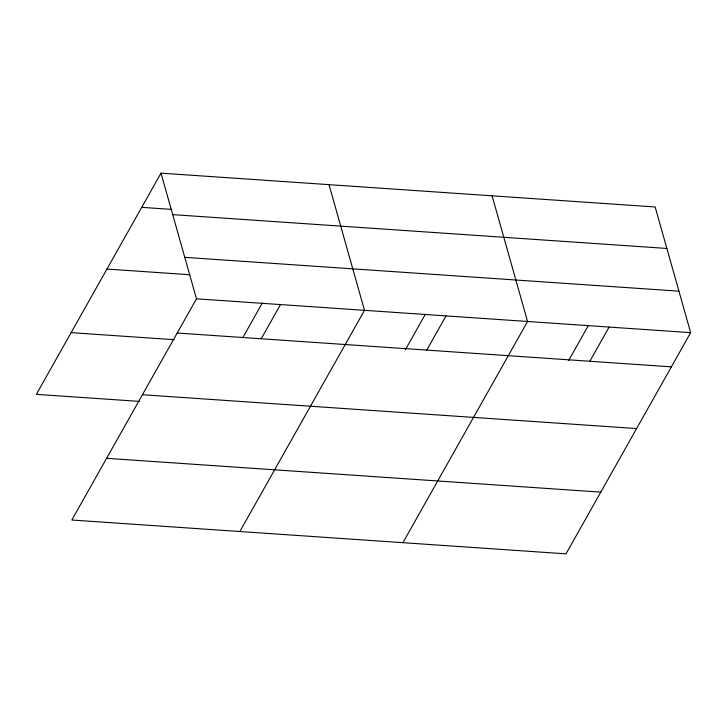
<?xml version="1.0" encoding="UTF-8"?>
<svg xmlns="http://www.w3.org/2000/svg" width="727" height="727" viewBox="0 0 727 727"><rect width="100%" height="100%" fill="white"/><g stroke="black" fill="none" stroke-linecap="round" stroke-linejoin="round"><path stroke-width="1.09" d="M160.994 173.153L196.481 298.824L71.837 520.023L566.006 553.847L690.65 332.648L655.163 206.977L160.994 173.153L36.35 394.352L139.402 401.404M243 337.301L262.293 303.059M261.211 338.773L280.486 304.568M239.855 531.519L364.5 310.32L329.013 184.649M405.521 349.442L425.368 314.228M426.767 350.105L446.033 315.9M402.931 542.687L527.575 321.479L492.088 195.817M568.605 360.601L588.443 325.387M589.842 361.264L609.108 327.068M141.72 207.359L171.963 209.421M172.699 214.619L666.877 248.452M184.767 257.349L678.936 291.173M106.951 269.063L189.838 274.742M196.481 298.824L690.65 332.648M177.206 333.021L671.375 366.844M71.119 332.648L174.171 339.7M142.437 394.734L636.607 428.557M106.605 458.31L600.784 492.134"/></g></svg>
